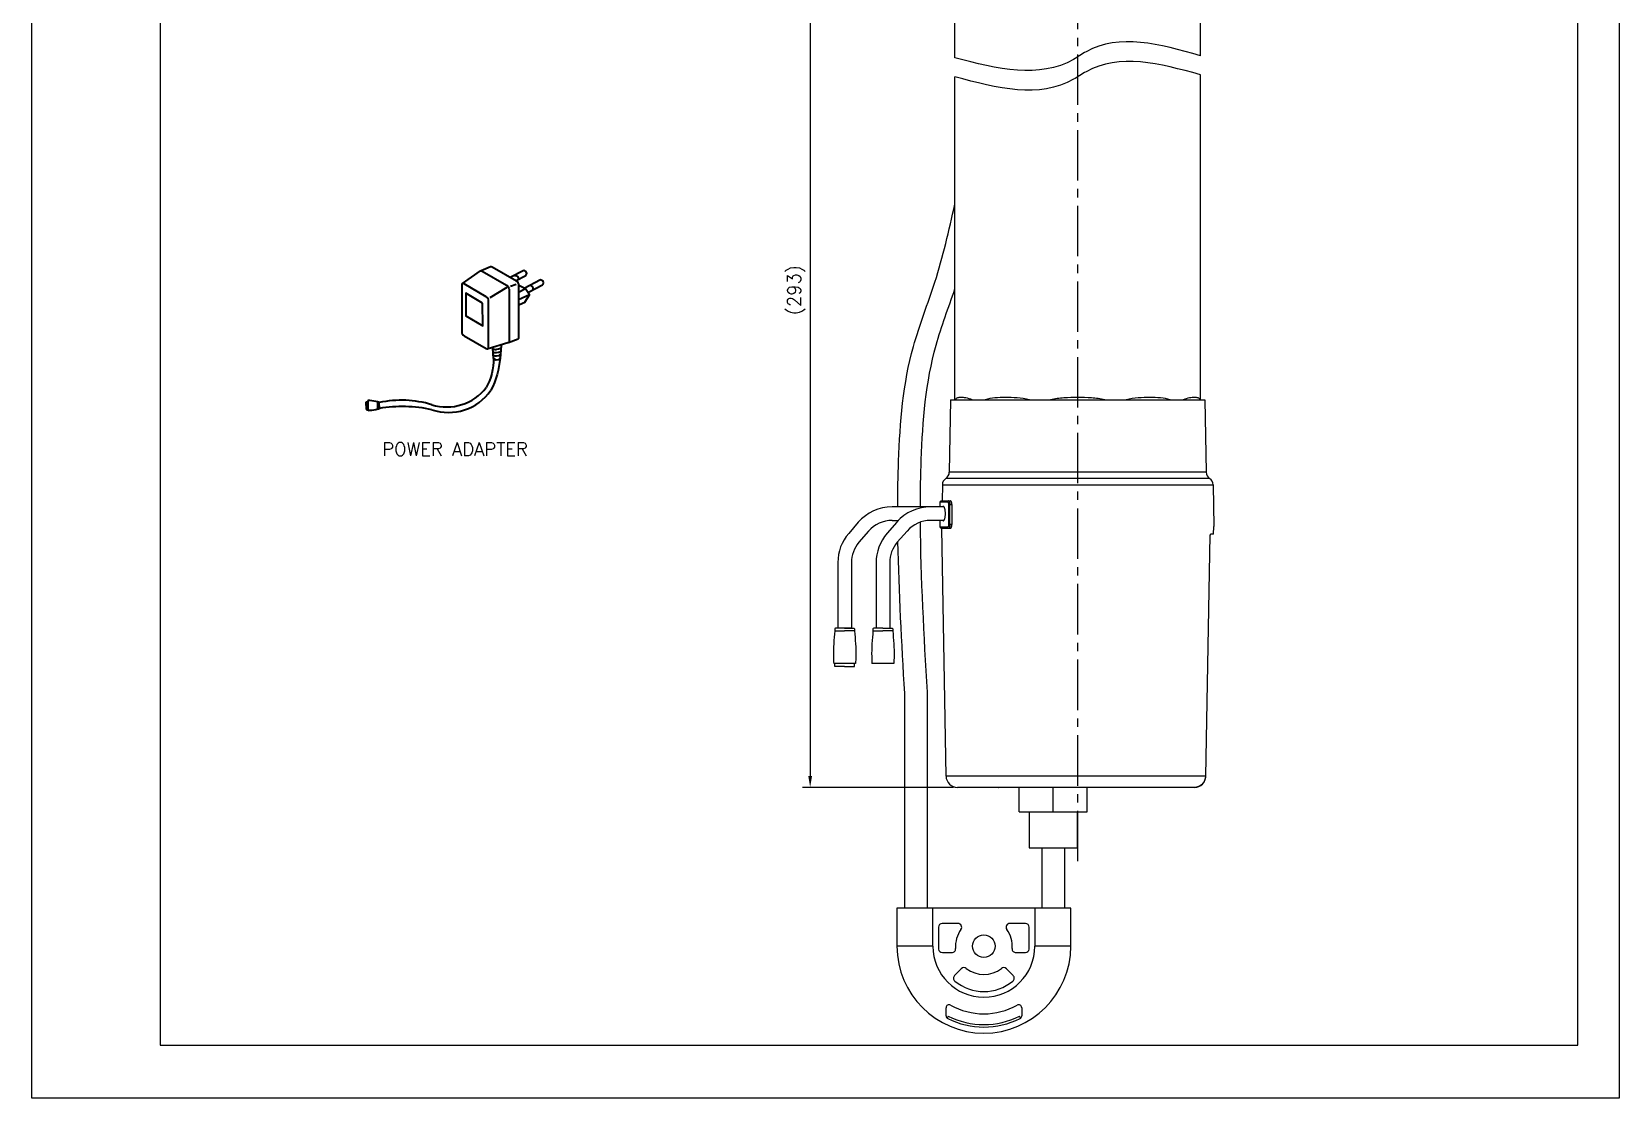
# Model space of a CAD drawing. Extents: x 10151 to 10571, y -5608 to -5014.
# Drawn here: x 10150.6 to 10570.6, y -5607.7 to -5325.7 of the extents above; entities that cross this region are included whole.
import ezdxf

# ---------------------------------------------------------------- set-up
doc = ezdxf.new("R2010")
doc.units = 0
doc.header["$LTSCALE"] = 7
doc.header["$MEASUREMENT"] = 0
doc.linetypes.add('CENTER2', pattern=[28.575, 19.05, -3.175, 3.175, -3.175])
doc.layers.get('0').update_dxf_attribs({"color": 2, "linetype": 'CONTINUOUS'})
doc.layers.get('Defpoints').update_dxf_attribs({"linetype": 'CONTINUOUS'})
for name, color, linetype in [('D', 2, 'CONTINUOUS'), ('DIM', 2, 'CONTINUOUS'), ('DWG', 7, 'CONTINUOUS'), ('레이어 11', 7, 'CONTINUOUS'), ('중심선', 1, 'CENTER2')]:
    doc.layers.add(name, color=color, linetype=linetype)
doc.styles.add('GHS', font='romans', dxfattribs={"bigfont": 'ghs'})
doc.dimstyles.get("Standard").update_dxf_attribs({"dimtxt": 0.18, "dimasz": 0.18, "dimexe": 0.18, "dimexo": 0.0625, "dimgap": 0.09, "dimtad": 0, "dimtih": 1, "dimtoh": 1, "dimdec": 4, "dimzin": 0, "dimdsep": 46, "dimtxsty": 'Standard', "dimcen": 0.09, "dimadec": 0, "dimazin": 0, "dimtfac": 1, "dimtdec": 4, "dimtofl": 0, "dimtmove": 0, "dimatfit": 3, "dimfxl": 0, "dimtolj": 1, "dimtzin": 0, "dimarcsym": 0})

# ---------------------------------------------------------------- blocks, each defined once
blk = doc.blocks.new('*D8')
at = {"layer": 'D', "ltscale": 0.6}
for p, q in [((10401.23, -5247.53), (10354.49, -5247.53)), ((10356.49, -5250.53), (10356.49, -5522.53)), ((10394.45, -5525.53), (10354.49, -5525.53))]:
    blk.add_line(p, q, dxfattribs=at)
for points in [[(10355.99, -5250.53), (10356.99, -5250.53), (10356.49, -5247.53)], [(10355.99, -5522.53), (10356.99, -5522.53), (10356.49, -5525.53)]]:
    blk.add_solid(points, dxfattribs=at)
at = {"layer": 'Defpoints', "color": 0, "ltscale": 0.6}
for p in [(10402.23, -5247.53), (10356.49, -5525.53), (10395.45, -5525.53)]:
    blk.add_point(p, dxfattribs=at)
at = {"layer": 'D', "ltscale": 0.6, "insert": (10352.82, -5394.03), "char_height": 3.5, "attachment_point": 5, "rotation": 90, "style": 'GHS'}
blk.add_mtext('\\A1;(293)', dxfattribs=at)

msp = doc.modelspace()

# ---------------------------------------------------------------- linework, layer by layer
at = {"color": 4}
for p, q in [((10184.55105, -5044.73275), (10184.55105, -5593.73275)), ((10559.55105, -5593.73275), (10559.55105, -5044.73275)), ((10184.55105, -5593.73275), (10559.55105, -5593.73275))]:
    msp.add_line(p, q, dxfattribs=at)
at = {"ltscale": 0.6}
msp.add_open_spline([(10379.66486, -5455.12506), (10379.66447, -5455.06155), (10379.66409, -5454.99805), (10379.66373, -5454.93454)], degree=3, dxfattribs=at)
at = {"layer": 'D'}
msp.add_lwpolyline([(10150.55105, -5013.73275), (10570.55105, -5013.73275), (10570.55105, -5607.73275), (10150.55105, -5607.73275)], close=True, dxfattribs=at)
at = {"layer": 'DWG', "linetype": 'Continuous'}
for p, q in [((10394.77601, -5332.63162), (10394.77601, -5297.13286)), ((10459.77601, -5332.0839), (10459.77601, -5296.58514)), ((10394.77601, -5423.03454), (10394.77601, -5337.63111)), ((10459.77601, -5423.03454), (10459.77601, -5337.0839)), ((10393.63384, -5423.03454), (10393.29932, -5442.1992)), ((10393.63384, -5423.03454), (10460.91818, -5423.03454)), ((10460.91818, -5423.03454), (10461.2527, -5442.1992)), ((10461.2527, -5442.1992), (10393.29932, -5442.1992)), ((10391.46879, -5445.49035), (10391.3947, -5449.73454)), ((10391.46879, -5445.49035), (10463.08323, -5445.49035)), ((10462.16797, -5443.84478), (10392.38405, -5443.84478)), ((10463.08323, -5445.49035), (10463.27601, -5456.53454)), ((10388.33021, -5451.33454), (10378.15867, -5451.33454)), ((10391.89223, -5451.33454), (10388.33021, -5451.33454)), ((10390.85231, -5450.73454), (10390.8554, -5450.73454)), ((10390.85231, -5451.33454), (10390.85231, -5450.73454)), ((10390.8554, -5451.33454), (10390.8554, -5450.73454)), ((10390.96385, -5450.03454), (10392.84266, -5450.03454)), ((10391.25937, -5449.73454), (10393.60873, -5449.73454)), ((10393.09954, -5450.73454), (10393.97829, -5450.73454)), ((10393.09954, -5450.73454), (10393.09954, -5456.03454)), ((10393.4558, -5456.03454), (10393.4558, -5450.73454)), ((10393.97829, -5450.73454), (10393.97829, -5456.03454)), ((10369.2321, -5455.41726), (10366.68426, -5458.36435)), ((10379.44463, -5455.3701), (10376.84302, -5458.34737)), ((10378.15867, -5454.93454), (10379.84492, -5454.93454)), ((10391.89223, -5454.93454), (10388.33021, -5454.93454)), ((10390.85231, -5456.03454), (10390.85231, -5454.93454)), ((10390.8554, -5456.03454), (10390.8554, -5454.93454)), ((10371.95546, -5457.77168), (10369.40761, -5460.71877)), ((10382.15548, -5457.73891), (10379.55387, -5460.71618)), ((10390.8554, -5456.03454), (10390.85231, -5456.03454)), ((10392.84266, -5456.73454), (10390.96385, -5456.73454)), ((10393.60873, -5457.03454), (10391.25933, -5457.03454)), ((10392.44641, -5522.5869), (10391.30219, -5457.03454)), ((10393.97829, -5456.03454), (10393.09954, -5456.03454)), ((10393.93333, -5456.50538), (10393.97829, -5456.03454)), ((10461.17104, -5522.5869), (10462.28393, -5458.8293)), ((10462.40656, -5458.59257), (10462.5404, -5458.53454)), ((10463.22364, -5458.53454), (10462.5404, -5458.53454)), ((10463.22364, -5458.53454), (10463.276, -5456.53423)), ((10363.81082, -5466.08163), (10363.81082, -5483.43684)), ((10367.41082, -5466.08163), (10367.41082, -5483.43684)), ((10373.9286, -5466.1118), (10373.9286, -5483.43684)), ((10377.5286, -5466.1118), (10377.5286, -5483.43684)), ((10362.98907, -5483.63684), (10362.98907, -5484.15576)), ((10362.98907, -5484.15576), (10365.61082, -5484.15576)), ((10365.61082, -5483.43684), (10363.18907, -5483.43684)), ((10367.41082, -5483.43684), (10363.81082, -5483.43684)), ((10365.61082, -5483.43684), (10368.03257, -5483.43684)), ((10368.23257, -5484.15576), (10365.61082, -5484.15576)), ((10368.23257, -5483.63684), (10368.23257, -5484.15576)), ((10373.10685, -5483.63684), (10373.10685, -5484.15576)), ((10373.10685, -5484.15576), (10375.7286, -5484.15576)), ((10375.7286, -5483.43684), (10373.30685, -5483.43684)), ((10375.7286, -5483.43684), (10378.15035, -5483.43684)), ((10378.35035, -5484.15576), (10375.7286, -5484.15576)), ((10378.35035, -5483.63684), (10378.35035, -5484.15576)), ((10368.49404, -5492.74669), (10362.7276, -5492.74669)), ((10362.99729, -5493.53839), (10362.99729, -5492.74669)), ((10365.61082, -5493.53839), (10362.99729, -5493.53839)), ((10365.61082, -5493.53839), (10368.22436, -5493.53839)), ((10368.22436, -5493.53839), (10368.22436, -5492.74669)), ((10378.61182, -5492.74669), (10372.84538, -5492.74669)), ((10461.17104, -5522.5869), (10392.44641, -5522.5869)), ((10458.17117, -5525.53454), (10395.44596, -5525.53454)), ((10411.77601, -5532.03454), (10411.77601, -5525.53454)), ((10420.77601, -5532.03454), (10420.77601, -5525.53454)), ((10429.77601, -5532.03454), (10429.77601, -5525.53454)), ((10411.77601, -5532.03454), (10429.77601, -5532.03454)), ((10414.40357, -5532.03454), (10414.40357, -5541.53454)), ((10427.14845, -5532.03454), (10427.14845, -5541.53454)), ((10414.40367, -5541.53454), (10427.14835, -5541.53454)), ((10425.45337, -5557.51465), (10379.45337, -5557.51465)), ((10379.45337, -5557.51465), (10379.45337, -5567.51465)), ((10388.95337, -5567.51465), (10388.95337, -5557.51465)), ((10415.95337, -5557.51465), (10415.95337, -5567.51465)), ((10425.45337, -5567.51465), (10425.45337, -5557.51465)), ((10390.45337, -5562.51465), (10390.45337, -5567.51465)), ((10395.5795, -5561.51465), (10391.45337, -5561.51465)), ((10413.45337, -5561.51465), (10409.32723, -5561.51465)), ((10414.45337, -5567.51465), (10414.45337, -5562.51465)), ((10388.95337, -5567.51465), (10379.45337, -5567.51465)), ((10425.45337, -5567.51465), (10415.95337, -5567.51465)), ((10391.47566, -5569.21465), (10393.98224, -5569.21465)), ((10410.92449, -5569.21465), (10413.43107, -5569.21465)), ((10394.7074, -5575.26062), (10396.4847, -5573.48332)), ((10408.42203, -5573.48332), (10410.19933, -5575.26062)), ((10392.45337, -5585.94615), (10392.45337, -5583.79501)), ((10412.45337, -5583.79501), (10412.45337, -5585.94615)), ((10393.03306, -5586.00304), (10392.7468, -5586.56486)), ((10412.15993, -5586.56486), (10411.87367, -5586.00304))]:
    msp.add_line(p, q, dxfattribs=at)
at = {"layer": 'DWG'}
for p, q in [((10381.5086, -5557.51465), (10381.5086, -5500.67292)), ((10387.5086, -5557.51465), (10387.5086, -5500.31836)), ((10417.77601, -5541.53454), (10417.77601, -5557.51465)), ((10423.77601, -5541.53454), (10423.77601, -5557.51465))]:
    msp.add_line(p, q, dxfattribs=at)
at = {"layer": 'DWG', "linetype": 'Continuous'}
for points in [[(10390.85231, -5450.73454), (10390.8527, -5450.67089), (10390.85429, -5450.59232), (10390.85701, -5450.51683), (10390.86079, -5450.44505), (10390.86554, -5450.37736), (10390.87117, -5450.31403), (10390.87764, -5450.2552), (10390.8849, -5450.20092), (10390.8929, -5450.15114), (10390.9017, -5450.10539), (10390.91142, -5450.06318), (10390.9223, -5450.02382), (10390.93478, -5449.98645), (10390.94937, -5449.95057), (10390.96695, -5449.91543), (10390.98818, -5449.88127), (10391.01385, -5449.84833), (10391.04399, -5449.81787), (10391.07799, -5449.79121), (10391.11528, -5449.76914), (10391.15453, -5449.75244), (10391.19521, -5449.74117), (10391.23661, -5449.73539), (10391.25937, -5449.73454)], [(10391.25934, -5457.03454), (10391.23665, -5457.03369), (10391.19528, -5457.02792), (10391.15464, -5457.01667), (10391.11543, -5457.00001), (10391.07816, -5456.97798), (10391.04418, -5456.95138), (10391.01405, -5456.92098), (10390.98838, -5456.88809), (10390.96713, -5456.85396), (10390.94953, -5456.81885), (10390.93492, -5456.78301), (10390.92243, -5456.74569), (10390.91154, -5456.70638), (10390.90181, -5456.66422), (10390.893, -5456.61853), (10390.88499, -5456.56882), (10390.87773, -5456.51462), (10390.87126, -5456.45589), (10390.86561, -5456.39266), (10390.86085, -5456.32507), (10390.85707, -5456.2534), (10390.85433, -5456.17803), (10390.85272, -5456.09954), (10390.85231, -5456.03454)]]:
    msp.add_lwpolyline(points, dxfattribs=at)
msp.add_circle((10402.45337, -5567.51465), 3, dxfattribs=at)
for centre, radius, start, end in [((10391.29962, -5442.1643), 2, 302.8345408, 359), ((10463.2524, -5442.1643), 2, 181, 237.1654592), ((10393.46848, -5445.52526), 2, 122.8345408, 179), ((10461.08354, -5445.52526), 2, 1, 57.1654592), ((10378.15867, -5463.13454), 11.8, 90, 139.1556313), ((10388.33021, -5463.13454), 11.8, 90, 138.8522359), ((10378.15867, -5463.13454), 8.2, 90, 139.1556313), ((10388.33021, -5463.13454), 8.2, 90, 138.8522359), ((10375.61082, -5466.08163), 11.8, 139.1556313, 180), ((10385.7286, -5466.1118), 11.8, 138.8522359, 180), ((10392.05908, -5456.12535), 1.91239, 347.6279799, 348.5377463), ((10462.58388, -5458.83454), 0.3, 126.2350028, 179), ((10375.61082, -5466.08163), 8.2, 139.1556313, 180), ((10385.7286, -5466.1118), 8.2, 138.8522359, 180), ((10363.18907, -5483.63684), 0.2, 90, 180), ((10368.03257, -5483.63684), 0.2, 0, 90), ((10373.30685, -5483.63684), 0.2, 90, 180), ((10378.15035, -5483.63684), 0.2, 0, 90), ((10395.44596, -5522.53454), 3, 181, 270), ((10458.17149, -5522.53454), 3, 270, 359), ((10406.3903, -5524.24636), 1.28818, 264.9775644, 269.9913426), ((10391.45337, -5562.51465), 1, 90, 180), ((10402.45337, -5567.51465), 7.5, 143.9681209, 184.7238258), ((10395.5795, -5562.51465), 1, 323.9681209, 90), ((10409.32723, -5562.51465), 1, 90, 216.0318791), ((10402.45337, -5567.51465), 7.5, 355.2761742, 36.0318791), ((10413.45337, -5562.51465), 1, 0, 90), ((10402.45337, -5567.51465), 23, 180, 0), ((10402.45337, -5567.51465), 13.5, 180, 0), ((10402.45337, -5567.51465), 12, 180, 183.6485604), ((10391.47566, -5568.21465), 1, 183.6485604, 270), ((10393.98224, -5568.21465), 1, 270, 4.7238258), ((10410.92449, -5568.21465), 1, 175.2761742, 270), ((10413.43107, -5568.21465), 1, 270, 356.3514396), ((10402.45337, -5567.51465), 12, 356.3514396, 0), ((10397.1918, -5574.19043), 1, 51.756327, 135), ((10407.71493, -5574.19043), 1, 45, 128.243673), ((10395.41451, -5575.96773), 1, 135, 230.2159086), ((10402.45337, -5567.51465), 12, 230.2159086, 309.7840914), ((10402.45337, -5567.51465), 7.5, 231.756327, 308.243673), ((10409.49223, -5575.96773), 1, 309.7840914, 45), ((10393.25337, -5583.79501), 0.8, 60.529287, 180), ((10393.25337, -5585.94615), 0.8, 180, 243.4741238), ((10402.45337, -5567.51465), 17.9, 240.529287, 299.470713), ((10411.65337, -5583.79501), 0.8, 0, 119.470713), ((10411.65337, -5585.94615), 0.8, 296.5258762, 0), ((10402.45337, -5567.51465), 21.4, 243.4741238, 296.5258762), ((10402.45337, -5567.51465), 20.75, 243, 297)]:
    msp.add_arc(centre, radius, start, end, dxfattribs=at)
at = {"layer": 'DWG', "ltscale": 0.6}
for points, knots in [([(10379.65823, -5451.33454), (10379.66928, -5447.30773), (10379.91729, -5433.05727), (10381.57475, -5412.69769), (10390.32369, -5391.02075), (10393.20966, -5378.26427), (10394.77601, -5371.34072)], [49.403396225, 49.403396225, 49.403396225, 49.403396225, 61.457129963, 92.005474136, 109.926256308, 131.197763839, 131.197763839, 131.197763839, 131.197763839]), ([(10385.65741, -5451.33454), (10385.66523, -5447.18985), (10385.9076, -5432.82172), (10387.51331, -5413.09785), (10393.10246, -5398.6752), (10394.77601, -5393.71962)], [49.049604026, 49.049604026, 49.049604026, 49.049604026, 61.457129963, 92.005474136, 107.682690279, 107.682690279, 107.682690279, 107.682690279])]:
    msp.add_open_spline(points, degree=3, knots=knots, dxfattribs=at)
at = {"layer": 'DWG', "linetype": 'Continuous'}
for points, knots in [([(10399.36943, -5423.03541), (10398.83618, -5422.8007), (10397.83276, -5422.53689), (10396.63745, -5422.41882), (10395.87969, -5422.44952), (10395.45101, -5422.52816), (10395.09549, -5422.70526), (10394.95415, -5422.9199), (10394.90798, -5423.03564)], [0, 0, 0, 0, 0.367852845, 0.647341895, 0.756089657, 0.845650452, 0.921328352, 1, 1, 1, 1]), ([(10414.48975, -5423.03533), (10413.42777, -5422.77479), (10411.31475, -5422.51194), (10408.25223, -5422.4031), (10405.42833, -5422.49494), (10403.62259, -5422.75692), (10402.80988, -5423.03551)], [0, 0, 0, 0, 0.278814755, 0.540132516, 0.78093715, 1, 1, 1, 1]), ([(10427.27601, -5422.43646), (10426.06039, -5422.44002), (10423.64699, -5422.50224), (10421.23294, -5422.76411), (10420.06389, -5423.03393)], [0, 0, 0, 0, 0.503279741, 1, 1, 1, 1]), ([(10434.48856, -5423.03403), (10433.31945, -5422.76416), (10430.90525, -5422.50214), (10428.49171, -5422.44026), (10427.27601, -5422.43646)], [0, 0, 0, 0, 0.496719262, 1, 1, 1, 1]), ([(10451.74298, -5423.0358), (10450.93028, -5422.75708), (10449.12446, -5422.49497), (10446.30042, -5422.40307), (10443.23772, -5422.51191), (10441.12458, -5422.77476), (10440.06252, -5423.03527)], [0, 0, 0, 0, 0.219059795, 0.459864129, 0.721181353, 1, 1, 1, 1]), ([(10459.64397, -5423.03546), (10459.59778, -5422.91974), (10459.4564, -5422.7051), (10459.10077, -5422.52819), (10458.67211, -5422.44928), (10457.91419, -5422.419), (10456.71875, -5422.53682), (10455.71523, -5422.80089), (10455.18195, -5423.03569)], [0, 0, 0, 0, 0.078658887, 0.154330255, 0.243899699, 0.352650342, 0.632141197, 1, 1, 1, 1]), ([(10390.8554, -5450.73454), (10390.8554, -5450.64479), (10390.86029, -5450.47883), (10390.87696, -5450.28405), (10390.89962, -5450.1583), (10390.9152, -5450.10055), (10390.93008, -5450.06617), (10390.94168, -5450.04627), (10390.9552, -5450.03454), (10390.96385, -5450.03454)], [0, 0, 0, 0, 0.372432671, 0.688710535, 0.810085069, 0.902046626, 0.93676743, 0.964113446, 1, 1, 1, 1]), ([(10390.96385, -5450.03454), (10390.96385, -5449.99713), (10390.97849, -5449.91863), (10391.04423, -5449.81692), (10391.14455, -5449.74972), (10391.2224, -5449.7346), (10391.25937, -5449.73454)], [0, 0, 0, 0, 0.241550468, 0.502086023, 0.761295915, 1, 1, 1, 1]), ([(10391.72994, -5451.23454), (10391.71374, -5451.23454), (10391.6793, -5451.24149), (10391.63161, -5451.2712), (10391.59921, -5451.30538), (10391.5818, -5451.32837), (10391.57737, -5451.33454)], [0, 0, 0, 0, 0.0239455248, 0.0504847727, 0.0818149906, 0.09303830674, 0.09303830674, 0.09303830674, 0.09303830674]), ([(10392.26911, -5453.13454), (10392.26911, -5453.0109), (10392.26183, -5452.76788), (10392.22955, -5452.41526), (10392.17789, -5452.09009), (10392.10985, -5451.80445), (10392.0292, -5451.56908), (10391.95018, -5451.41035), (10391.88101, -5451.3182), (10391.832, -5451.27131), (10391.78187, -5451.24176), (10391.74644, -5451.23454), (10391.72994, -5451.23454)], [0, 0, 0, 0, 0.180154028, 0.35401756, 0.515626814, 0.659550107, 0.78127182, 0.877711653, 0.916230099, 0.94864958, 0.975953768, 1, 1, 1, 1]), ([(10393.12337, -5449.73454), (10393.08822, -5449.73454), (10393.01352, -5449.74983), (10392.91817, -5449.81767), (10392.85635, -5449.91929), (10392.84266, -5449.99715), (10392.84266, -5450.03454)], [0, 0, 0, 0, 0.232645175, 0.489158431, 0.752525552, 1, 1, 1, 1]), ([(10392.84266, -5450.03454), (10392.85953, -5450.03454), (10392.89703, -5450.04669), (10392.94445, -5450.09014), (10392.98796, -5450.15551), (10393.02624, -5450.24223), (10393.05753, -5450.34775), (10393.08989, -5450.51298), (10393.09954, -5450.64456), (10393.09954, -5450.73454)], [0, 0, 0, 0, 0.064113946, 0.142371674, 0.24069692, 0.360711915, 0.501277582, 0.658078078, 1, 1, 1, 1]), ([(10393.12337, -5449.73454), (10393.14556, -5449.73454), (10393.19573, -5449.752), (10393.25719, -5449.81481), (10393.31297, -5449.909), (10393.36192, -5450.03346), (10393.40249, -5450.18401), (10393.44412, -5450.41952), (10393.4558, -5450.60654), (10393.4558, -5450.73454)], [0, 0, 0, 0, 0.059957509, 0.135542471, 0.233401354, 0.354264026, 0.495817805, 0.654104725, 1, 1, 1, 1]), ([(10393.97829, -5450.73454), (10393.97829, -5450.60627), (10393.96495, -5450.41859), (10393.91791, -5450.18303), (10393.87226, -5450.03236), (10393.81731, -5449.90791), (10393.75506, -5449.81366), (10393.68669, -5449.75132), (10393.63286, -5449.73454), (10393.60873, -5449.73454)], [0, 0, 0, 0, 0.340811246, 0.49719412, 0.637565386, 0.758300751, 0.85743259, 0.935894748, 1, 1, 1, 1]), ([(10391.57737, -5454.93454), (10391.5818, -5454.94071), (10391.59921, -5454.96369), (10391.63161, -5454.99788), (10391.6793, -5455.02759), (10391.71374, -5455.03454), (10391.72994, -5455.03454)], [0.90696159518, 0.90696159518, 0.90696159518, 0.90696159518, 0.9181859336, 0.949515807, 0.9760546687, 1, 1, 1, 1]), ([(10391.72994, -5455.03454), (10391.74644, -5455.03454), (10391.78187, -5455.02731), (10391.832, -5454.99777), (10391.88102, -5454.95087), (10391.95019, -5454.85873), (10392.0292, -5454.7), (10392.10985, -5454.46462), (10392.17789, -5454.17899), (10392.22955, -5453.85382), (10392.26183, -5453.50119), (10392.26911, -5453.25817), (10392.26911, -5453.13454)], [0, 0, 0, 0, 0.024046401, 0.05135108, 0.083771135, 0.122289831, 0.218730524, 0.340451795, 0.484372504, 0.645982115, 0.819847523, 1, 1, 1, 1]), ([(10390.96385, -5456.73454), (10390.9552, -5456.73453), (10390.94168, -5456.72279), (10390.93009, -5456.70288), (10390.9152, -5456.66849), (10390.89962, -5456.61075), (10390.87695, -5456.48502), (10390.86028, -5456.29024), (10390.8554, -5456.12429), (10390.8554, -5456.03454)], [0, 0, 0, 0, 0.035900173, 0.063260221, 0.09799214, 0.189953218, 0.311296717, 0.627551333, 1, 1, 1, 1]), ([(10391.25933, -5457.03454), (10391.22236, -5457.03447), (10391.14452, -5457.01935), (10391.04422, -5456.95214), (10390.97848, -5456.85043), (10390.96385, -5456.77194), (10390.96385, -5456.73454)], [0, 0, 0, 0, 0.238710197, 0.497920447, 0.758452731, 1, 1, 1, 1]), ([(10393.09954, -5456.03454), (10393.09954, -5456.12451), (10393.08988, -5456.25609), (10393.05751, -5456.42133), (10393.02623, -5456.52686), (10392.98796, -5456.6136), (10392.94446, -5456.67897), (10392.89703, -5456.72242), (10392.85953, -5456.73454), (10392.84266, -5456.73454)], [0, 0, 0, 0, 0.34190713, 0.498705125, 0.639289156, 0.759326393, 0.857650945, 0.935892617, 1, 1, 1, 1]), ([(10392.84266, -5456.73454), (10392.84266, -5456.77193), (10392.85635, -5456.84978), (10392.91817, -5456.9514), (10393.01352, -5457.01924), (10393.08822, -5457.03454), (10393.12337, -5457.03454)], [0, 0, 0, 0, 0.247474448, 0.51084157, 0.767354827, 1, 1, 1, 1]), ([(10393.4558, -5456.03454), (10393.4558, -5456.16253), (10393.44412, -5456.34956), (10393.40248, -5456.58509), (10393.36191, -5456.73565), (10393.31297, -5456.8601), (10393.25719, -5456.95427), (10393.19574, -5457.01707), (10393.14556, -5457.03454), (10393.12337, -5457.03454)], [0, 0, 0, 0, 0.345875794, 0.504205658, 0.645782854, 0.766611054, 0.864447508, 0.940028983, 1, 1, 1, 1]), ([(10393.60873, -5457.03454), (10393.62453, -5457.03454), (10393.65813, -5457.02796), (10393.70541, -5457.00063), (10393.75054, -5456.95728), (10393.8116, -5456.87345), (10393.87644, -5456.73155), (10393.91165, -5456.60533), (10393.92706, -5456.53509)], [0, 0, 0, 0, 0.07569914, 0.160079306, 0.258441424, 0.373521299, 0.655362441, 1, 1, 1, 1]), ([(10461.07225, -5522.5869), (10461.06572, -5522.97224), (10460.90608, -5523.74516), (10460.25866, -5524.72336), (10459.29799, -5525.38024), (10458.53668, -5525.53454), (10458.1617, -5525.53454)], [0, 0, 0, 0, 0.253465473, 0.504832552, 0.753389601, 1, 1, 1, 1])]:
    msp.add_open_spline(points, degree=3, knots=knots, dxfattribs=at)
at = {"layer": 'DWG', "ltscale": 0.6}
for points in [[(10387.5086, -5500.31836), (10386.64501, -5485.36035), (10385.78142, -5470.40234), (10385.66899, -5455.37838)], [(10381.5086, -5500.67292), (10380.73669, -5487.30279), (10379.96477, -5473.93265), (10379.72929, -5460.51543)]]:
    msp.add_open_spline(points, degree=3, dxfattribs=at)
at = {"layer": 'DWG', "linetype": 'Continuous'}
for points in [[(10362.98907, -5484.15576), (10362.65219, -5490.93807), (10362.7276, -5492.74669)], [(10368.23257, -5484.15576), (10368.56946, -5490.93807), (10368.49404, -5492.74669)], [(10373.10685, -5484.15576), (10372.76996, -5490.93807), (10372.84538, -5492.74669)], [(10378.35035, -5484.15576), (10378.68723, -5490.93807), (10378.61182, -5492.74669)]]:
    msp.add_spline(points, degree=3, dxfattribs=at)
at = {"layer": '레이어 11', "lineweight": 35}
for p, q in [((10239.07037, -5424.57369), (10239.07037, -5423.5828)), ((10239.07037, -5423.5828), (10239.47815, -5423.5828)), ((10239.07037, -5424.57369), (10239.07037, -5425.56459)), ((10239.07037, -5425.56459), (10239.47815, -5425.56459)), ((10239.47815, -5423.22821), (10239.47815, -5425.91917)), ((10242.12966, -5425.56002), (10242.12966, -5423.58737)), ((10242.12966, -5423.58737), (10242.4081, -5423.58737)), ((10242.42484, -5425.56002), (10242.12966, -5425.56002)), ((10242.4081, -5423.58737), (10242.42484, -5425.56002))]:
    msp.add_line(p, q, dxfattribs=at)
for points in [[(10278.7078, -5392.52993), (10277.17473, -5393.09699)], [(10269.7862, -5397.47088), (10265.41334, -5394.87053), (10265.35616, -5400.82365), (10269.90006, -5403.49704), (10269.7862, -5397.47088)], [(10276.26539, -5393.3788), (10271.71976, -5396.05426)], [(10282.24264, -5395.26809), (10279.31034, -5396.57998)], [(10281.15261, -5393.71986), (10279.33411, -5394.63281)], [(10279.55977, -5397.81746), (10280.97966, -5397.18839), (10282.24264, -5395.26809), (10281.15261, -5393.71986), (10279.61833, -5392.86961)]]:
    msp.add_lwpolyline(points, dxfattribs=at)
for centre, radius, start, end in [((10260.32586, -5411.64862), 13.28209, 252.8603449, 322.1382166), ((10260.78214, -5412.74837), 13.64509, 251.3188744, 325.2035667), ((10248.30901, -5451.20243), 28.05704, 73.2144602, 101.9883924), ((10248.59369, -5461.13258), 36.30963, 77.5661469, 99.691553)]:
    msp.add_arc(centre, radius, start, end, dxfattribs=at)
for points, knots in [([(10276.71894, -5407.87025), (10276.71894, -5407.87025), (10279.27365, -5406.8946), (10279.27365, -5406.8946), (10279.3739, -5406.81605), (10279.43178, -5406.67894), (10279.43178, -5406.49428), (10279.43178, -5406.49428), (10279.43178, -5392.7766), (10279.43178, -5392.7766), (10279.43178, -5392.36594), (10279.1405, -5391.85262), (10278.77842, -5391.64661), (10278.77842, -5391.64661), (10272.34935, -5387.92452), (10272.34935, -5387.92452), (10272.17124, -5387.8191), (10272.00467, -5387.80739), (10271.88564, -5387.88112), (10271.88564, -5387.88112), (10269.44531, -5388.89329), (10269.44531, -5388.89329)], [0, 0, 0, 0, 1, 1, 1, 2, 2, 2, 3, 3, 3, 4, 4, 4, 5, 5, 5, 6, 6, 6, 7, 7, 7, 7]), ([(10270.80027, -5395.79174), (10271.12824, -5395.9826), (10271.39506, -5396.44631), (10271.39506, -5396.8301), (10271.39506, -5396.8301), (10271.39506, -5409.16423), (10271.39506, -5409.16423), (10271.39506, -5409.54525), (10271.12824, -5409.70235), (10270.79631, -5409.51149), (10270.79631, -5409.51149), (10264.93448, -5406.16768), (10264.93448, -5406.16768), (10264.60323, -5405.98165), (10264.33313, -5405.51656), (10264.33313, -5405.13278), (10264.33313, -5405.13278), (10264.33313, -5392.73732), (10264.33313, -5392.73732), (10264.33313, -5392.36043), (10264.60323, -5392.1992), (10264.92931, -5392.38868), (10264.92931, -5392.38868), (10270.80027, -5395.79174), (10270.80027, -5395.79174)], [0, 0, 0, 0, 1, 1, 1, 2, 2, 2, 3, 3, 3, 4, 4, 4, 5, 5, 5, 6, 6, 6, 7, 7, 7, 8, 8, 8, 8]), ([(10264.49902, -5392.30324), (10264.49902, -5392.30324), (10269.28081, -5388.94152), (10269.28081, -5388.94152), (10269.39587, -5388.8733), (10269.56107, -5388.8864), (10269.74245, -5388.98837), (10269.74245, -5388.98837), (10276.1741, -5392.70769), (10276.1741, -5392.70769), (10276.5317, -5392.91716), (10276.82557, -5393.42841), (10276.82557, -5393.84182), (10276.82557, -5393.84182), (10276.82557, -5407.56157), (10276.82557, -5407.56157), (10276.82557, -5407.81375), (10276.71498, -5407.97705), (10276.5472, -5408.0177), (10276.5472, -5408.0177), (10271.26329, -5409.57626), (10271.26329, -5409.57626)], [0, 0, 0, 0, 1, 1, 1, 2, 2, 2, 3, 3, 3, 4, 4, 4, 5, 5, 5, 6, 6, 6, 7, 7, 7, 7]), ([(10278.53675, -5391.55634), (10278.53675, -5391.55634), (10281.23942, -5390.16521), (10281.23942, -5390.16521), (10281.23942, -5390.16521), (10282.09019, -5389.162), (10280.69734, -5388.85332), (10280.69734, -5388.85332), (10277.14579, -5390.70541), (10277.14579, -5390.70541)], [0, 0, 0, 0, 1, 1, 1, 2, 2, 2, 3, 3, 3, 3]), ([(10281.93395, -5394.5708), (10281.93395, -5394.5708), (10285.71822, -5392.6381), (10285.71822, -5392.6381), (10285.71822, -5392.6381), (10286.56968, -5391.63696), (10285.17803, -5391.3269), (10285.17803, -5391.3269), (10280.85547, -5393.64132), (10280.85547, -5393.64132)], [0, 0, 0, 0, 1, 1, 1, 2, 2, 2, 3, 3, 3, 3]), ([(10274.75041, -5408.70327), (10274.75041, -5408.70327), (10274.4457, -5412.10083), (10274.4457, -5412.10083), (10274.4457, -5412.10083), (10273.66883, -5413.10473), (10272.74485, -5412.10083), (10272.74485, -5412.10083), (10272.50938, -5409.39436), (10272.50938, -5409.39436)], [0, 0, 0, 0, 1, 1, 1, 2, 2, 2, 3, 3, 3, 3]), ([(10274.59418, -5409.39436), (10274.59418, -5409.39436), (10274.28808, -5409.70717), (10273.51776, -5409.78159), (10273.51776, -5409.78159), (10272.9743, -5409.86014), (10272.58982, -5409.62863)], [0, 0, 0, 0, 1, 1, 1, 2, 2, 2, 2]), ([(10274.59418, -5410.24943), (10274.59418, -5410.24943), (10274.28808, -5410.56087), (10273.51776, -5410.63322), (10273.51776, -5410.63322), (10272.9743, -5410.70832), (10272.58982, -5410.47612)], [0, 0, 0, 0, 1, 1, 1, 2, 2, 2, 2]), ([(10274.59418, -5411.09624), (10274.59418, -5411.09624), (10274.28808, -5411.40767), (10273.51776, -5411.48278), (10273.51776, -5411.48278), (10272.9743, -5411.56201), (10272.58982, -5411.32844)], [0, 0, 0, 0, 1, 1, 1, 2, 2, 2, 2])]:
    msp.add_open_spline(points, degree=3, knots=knots, dxfattribs=at)
for points in [[(10278.22807, -5390.16521), (10278.22807, -5390.16521), (10279.31034, -5390.08873), (10279.31034, -5391.01409)], [(10282.55321, -5392.86961), (10282.55321, -5392.86961), (10283.40329, -5393.10112), (10283.0965, -5394.02854)], [(10272.74485, -5412.10083), (10272.79515, -5414.73839), (10272.06961, -5417.49585), (10270.81198, -5419.80061)], [(10274.4457, -5412.10083), (10274.17612, -5414.97059), (10273.47056, -5417.79281), (10271.98728, -5420.53511)]]:
    msp.add_open_spline(points, degree=3, dxfattribs=at)
for points in [[(10242.12966, -5423.58737), (10239.99113, -5423.25152), (10239.47815, -5423.22821)], [(10242.12966, -5425.56002), (10239.99113, -5425.89587), (10239.47815, -5425.91917)]]:
    msp.add_spline(points, degree=3, dxfattribs=at)
at = {"layer": '중심선', "color": 1, "ltscale": 0.1}
msp.add_line((10427.27601, -5545.08605), (10427.27601, -5247.89153), dxfattribs=at)
at = {"layer": '중심선', "color": 1, "linetype": 'ByBlock', "ltscale": 0.1}
for points, knots in [([(10459.77601, -5332.0839), (10448.96857, -5328.95819), (10436.85663, -5325.69917), (10418.53176, -5338.51747), (10406.00092, -5335.52444), (10394.77601, -5332.63162)], [0.936661701, 0.936661701, 0.936661701, 0.936661701, 31.308908715, 35.166604375, 66.668033913, 66.668033913, 66.668033913, 66.668033913]), ([(10459.77601, -5337.0839), (10448.96721, -5334.0945), (10436.85336, -5330.98489), (10418.5299, -5343.80172), (10406.00015, -5340.65995), (10394.77601, -5337.63111)], [0.936201289, 0.936201289, 0.936201289, 0.936201289, 31.297347628, 35.155043288, 66.663300072, 66.663300072, 66.663300072, 66.663300072])]:
    msp.add_open_spline(points, degree=3, knots=knots, dxfattribs=at)

# ---------------------------------------------------------------- texts
at = {"layer": 'DIM', "style": 'GHS'}
msp.add_text('POWER ADAPTER', height=3.5, dxfattribs=at).set_placement((10243.27051, -5437.8558))

# ---------------------------------------------------------------- dimensions: what is measured, and where the dimension line sits
at = {"layer": 'D', "ltscale": 0.6}
dim = msp.add_linear_dim(base=(10356.48809, -5525.53454), p1=(10402.23367, -5247.53454), p2=(10395.44596, -5525.53454), angle=90, text='(293)', dimstyle='Standard', override={"dimtxt": 3.5, "dimasz": 3, "dimexe": 2, "dimexo": 1, "dimgap": 1, "dimtad": 1, "dimtih": 0, "dimtoh": 0, "dimzin": 8, "dimtxsty": 'GHS', "dimcen": 2, "dimclrd": 256, "dimclre": 256, "dimclrt": 256, "dimadec": 4, "dimazin": 2, "dimtp": 0.1, "dimtm": 1e-09, "dimtofl": 1, "dimatfit": 0, "dimlwd": 65535, "dimlwe": 65535}, dxfattribs=at)
dim.commit()
dim.dimension.update_dxf_attribs({"geometry": '*D8', "text_midpoint": (10356.48809, -5394.03454), "dimtype": 128})

doc.saveas('drawing.dxf')
